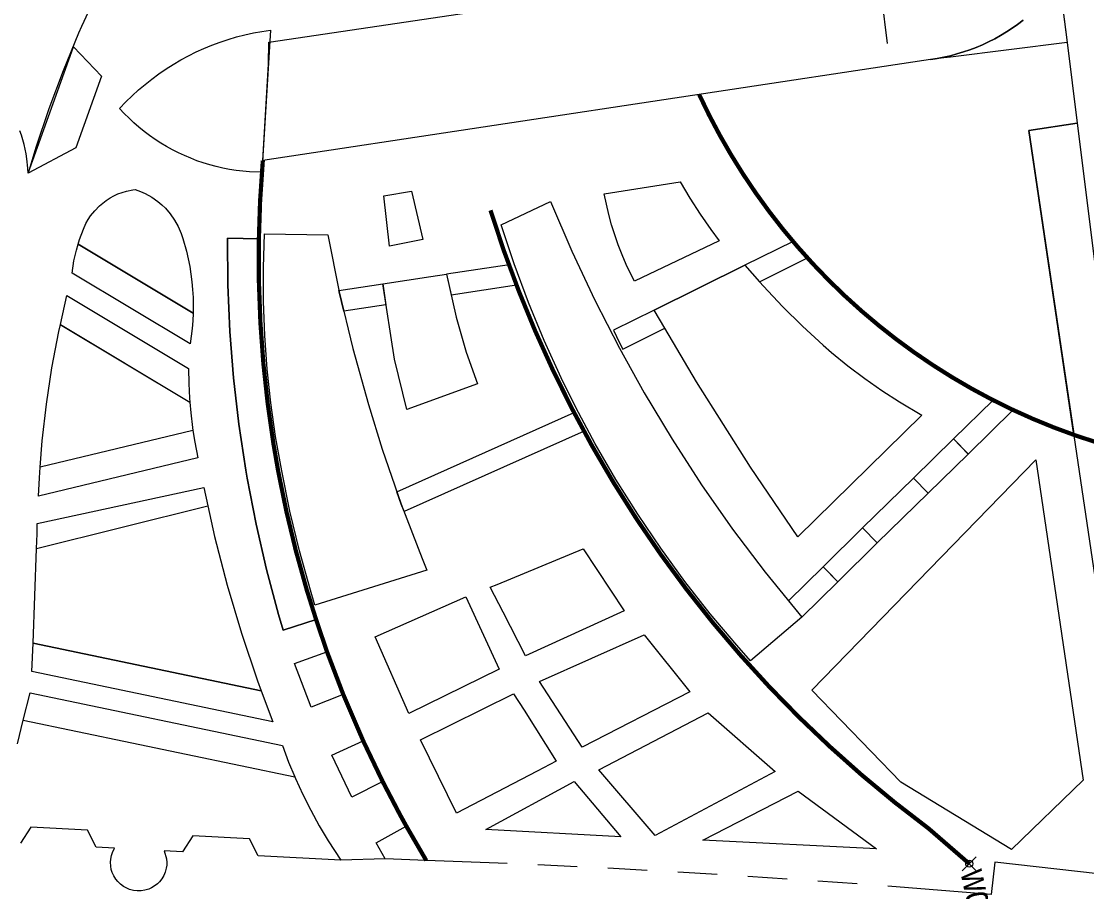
# Model space of a CAD drawing. Extents: x 526875 to 527530, y 3493038 to 3493574.
# Drawn here: x 527103.5 to 527179.5, y 3493333.6 to 3493395.7 of the extents above; entities that cross this region are included whole.
import ezdxf

# ---------------------------------------------------------------- set-up
doc = ezdxf.new("R2010")
doc.units = 0
doc.header["$LTSCALE"] = 2
doc.header["$PDMODE"] = 35
doc.header["$PDSIZE"] = 0.5
for name, color, linetype in [('SXSS', 7, 'CONTINUOUS'), ('ZDH', 3, 'CONTINUOUS'), ('交通辅助线_1000', 7, 'CONTINUOUS'), ('围墙', 7, 'CONTINUOUS'), ('植被线_1000', 7, 'CONTINUOUS'), ('植被面_1000', 7, 'CONTINUOUS')]:
    doc.layers.add(name, color=color, linetype=linetype)
for name, color, linetype, lineweight in [('线状交通及附属设施辅助层', 7, 'CONTINUOUS', 30), ('线状居民地及垣栅辅助层', 7, 'CONTINUOUS', 30), ('线状工矿建（构）筑物及其他设施', 7, 'CONTINUOUS', 30), ('线状植被与土质', 7, 'CONTINUOUS', 30)]:
    doc.layers.add(name, color=color, linetype=linetype, lineweight=lineweight)
doc.styles.add('细等线体', font='', dxfattribs={"width": 0.8})
doc.styles.get('细等线体').set_extended_font_data('迷你简细等线')
doc.linetypes.add('443', pattern='A,9.4,[169,AAA.SHX,S=1,R=0,X=0,Y=0.15],0.6', length=10)

msp = doc.modelspace()

# ---------------------------------------------------------------- linework, layer by layer
at = {"layer": 'SXSS', "color": 252, "linetype": 'Continuous', "lineweight": 0, "elevation": -3.068}
msp.add_lwpolyline([(527174.939, 3493395.743), (527174.553, 3493395.452), (527174.157, 3493395.175), (527173.751, 3493394.911), (527173.336, 3493394.662), (527172.913, 3493394.428), (527172.482, 3493394.208), (527172.043, 3493394.004), (527171.598, 3493393.815), (527171.146, 3493393.641), (527170.688, 3493393.484), (527170.225, 3493393.343), (527169.758, 3493393.217), (527169.286, 3493393.109), (527168.811, 3493393.016), (527168.333, 3493392.941), (527167.853, 3493392.882), (527120.717, 3493385.741), (527121.114, 3493392.624), (527121.154, 3493394.18), (527166.897, 3493400.97)], dxfattribs=at)
for points in [[(527138.643, 3493378.379), (527137.715, 3493381.158), (527141.237, 3493382.821), (527142.751, 3493379.278), (527144.389, 3493375.789), (527146.147, 3493372.359), (527147.918, 3493369.176), (527149.907, 3493365.869), (527152.011, 3493362.632), (527154.226, 3493359.471), (527156.551, 3493356.389), (527159.152, 3493353.187), (527155.502, 3493350.073), (527154.516, 3493351.183), (527152.629, 3493353.425), (527150.822, 3493355.732), (527149.096, 3493358.1), (527147.454, 3493360.527), (527145.898, 3493363.01), (527144.429, 3493365.545), (527143.05, 3493368.13), (527142, 3493370.259), (527140.787, 3493372.926), (527139.667, 3493375.634)], [(527132.422, 3493356.546), (527124.436, 3493354.056), (527124.115, 3493355.108), (527123.332, 3493357.921), (527122.647, 3493360.759), (527122.062, 3493363.619), (527121.623, 3493366.076), (527121.283, 3493368.468), (527121.027, 3493370.871), (527120.854, 3493373.282), (527120.766, 3493375.697), (527120.762, 3493378.114), (527120.843, 3493380.529), (527125.343, 3493380.444), (527126.169, 3493376.38), (527127.136, 3493372.347), (527128.243, 3493368.35), (527129.235, 3493365.161), (527130.591, 3493361.242), (527132.083, 3493357.373)]]:
    msp.add_lwpolyline(points, close=True, dxfattribs=at)
at = {"layer": 'ZDH', "linetype": 'Continuous', "lineweight": 0}
msp.add_point((527171.098, 3493335.615, 10.173), dxfattribs=at)
at = {"layer": '交通辅助线_1000', "color": 252, "lineweight": 0}
for p, q in [((527138.146, 3493335.63, -3.068), (527132.372, 3493335.845, -3.068)), ((527143.141, 3493335.397, -3.068), (527140.337, 3493335.531, -3.068)), ((527148.13, 3493335.134, -3.068), (527145.332, 3493335.285, -3.068)), ((527153.122, 3493334.842, -3.068), (527150.327, 3493335.009, -3.068)), ((527158.111, 3493334.519, -3.068), (527155.317, 3493334.703, -3.068)), ((527163.099, 3493334.167, -3.068), (527160.306, 3493334.368, -3.068))]:
    msp.add_line(p, q, dxfattribs=at)
at = {"layer": '交通辅助线_1000', "color": 252, "lineweight": 0, "elevation": -3.068}
for points in [[(527167.281, 3493480.58), (527170.937, 3493451.32), (527171.394, 3493447.663), (527176.798, 3493404.411), (527177.069, 3493402.238), (527177.544, 3493398.435), (527178.079, 3493394.156), (527178.797, 3493388.411), (527181.668, 3493365.428), (527181.696, 3493365.207), (527182.806, 3493356.318), (527207.381, 3493351.477), (527207.831, 3493351.031), (527208.331, 3493350.467), (527208.79, 3493349.87), (527209.206, 3493349.242), (527209.578, 3493348.587), (527209.903, 3493347.907), (527210.18, 3493347.207), (527210.407, 3493346.489)], [(527182.383, 3493327.088), (527182.385, 3493327.111), (527183.232, 3493334.562), (527172.933, 3493335.733), (527172.669, 3493333.408), (527165.293, 3493334.003)]]:
    msp.add_lwpolyline(points, dxfattribs=at)
at = {"layer": '围墙', "color": 252, "linetype": '443', "lineweight": 0}
msp.add_line((527164.619, 3493399.204, -3.068), (527165.251, 3493394.099, -3.068), dxfattribs=at)
at = {"layer": '围墙', "color": 252, "linetype": '443', "lineweight": 0, "const_width": 0.3, "elevation": -3.068}
for points in [[(527151.834, 3493390.455), (527152.542, 3493388.996), (527153.301, 3493387.563), (527154.11, 3493386.157), (527154.967, 3493384.781), (527155.871, 3493383.435), (527156.822, 3493382.121), (527157.818, 3493380.841), (527158.858, 3493379.597), (527159.941, 3493378.39), (527161.065, 3493377.222), (527162.23, 3493376.093), (527163.433, 3493375.006), (527164.674, 3493373.962), (527165.856, 3493373.032), (527167.164, 3493372.073), (527168.504, 3493371.161), (527169.876, 3493370.296), (527171.277, 3493369.479), (527172.705, 3493368.711), (527174.16, 3493367.994), (527175.638, 3493367.328), (527177.139, 3493366.714), (527178.661, 3493366.153), (527180.201, 3493365.645)], [(527120.717, 3493385.741), (527120.522, 3493382.853), (527120.429, 3493379.961), (527120.437, 3493377.067), (527120.545, 3493374.175), (527120.755, 3493371.288), (527121.065, 3493368.411), (527121.475, 3493365.546), (527121.818, 3493363.567), (527122.397, 3493360.732), (527123.075, 3493357.918), (527123.85, 3493355.13), (527124.514, 3493353.028), (527125.293, 3493350.724), (527126.451, 3493347.686), (527127.877, 3493344.366), (527129.264, 3493341.47), (527130.494, 3493339.12), (527130.948, 3493338.295), (527132.372, 3493335.845)], [(527171.098, 3493335.615), (527168.217, 3493338.111), (527165.802, 3493339.974), (527163.454, 3493341.92), (527161.174, 3493343.947), (527158.967, 3493346.052), (527156.835, 3493348.232), (527154.78, 3493350.486), (527152.805, 3493352.81), (527150.912, 3493355.202), (527149.104, 3493357.658), (527147.383, 3493360.176), (527145.751, 3493362.753), (527144.209, 3493365.385), (527142.761, 3493368.068), (527141.388, 3493370.841), (527140.131, 3493373.621), (527138.973, 3493376.442), (527137.913, 3493379.302), (527136.954, 3493382.197)]]:
    msp.add_lwpolyline(points, dxfattribs=at)
at = {"layer": '植被线_1000', "color": 252, "lineweight": 0}
for p, q in [((527107.538, 3493379.783, -3.068), (527115.75, 3493374.866, -3.068)), ((527155.105, 3493378.274, -3.068), (527148.635, 3493375.079, -3.068)), ((527106.27, 3493374.063, -3.068), (527115.513, 3493368.523, -3.068)), ((527115.731, 3493366.506, -3.068), (527104.828, 3493363.881, -3.068)), ((527169.971, 3493365.894, -3.068), (527167.12, 3493363.102, -3.068)), ((527171.02, 3493364.822, -3.068), (527168.169, 3493362.03, -3.068)), ((527104.575, 3493358.074, -3.068), (527116.786, 3493361.138, -3.068)), ((527163.491, 3493359.549, -3.068), (527160.672, 3493356.789, -3.068)), ((527164.538, 3493358.48, -3.068), (527161.733, 3493355.706, -3.068)), ((527104.326, 3493351.341, -3.068), (527120.594, 3493347.94, -3.068)), ((527103.634, 3493345.858, -3.068), (527122.995, 3493341.81, -3.068)), ((527129.442, 3493335.964, -3.068), (527126.27, 3493335.871, -3.068))]:
    msp.add_line(p, q, dxfattribs=at)
at = {"layer": '植被线_1000', "color": 252, "lineweight": 0, "elevation": -3.068}
for points in [[(527121.263, 3493395.046), (527120.65, 3493384.909), (527119.762, 3493384.941), (527119.284, 3493384.983), (527118.808, 3493385.041), (527118.334, 3493385.116), (527117.863, 3493385.207), (527117.395, 3493385.315), (527116.932, 3493385.439), (527116.473, 3493385.579), (527116.02, 3493385.734), (527115.572, 3493385.906), (527115.13, 3493386.093), (527114.695, 3493386.296), (527114.268, 3493386.513), (527113.848, 3493386.746), (527113.437, 3493386.992), (527113.034, 3493387.253), (527112.641, 3493387.528), (527112.258, 3493387.817), (527111.885, 3493388.119), (527111.523, 3493388.433), (527111.172, 3493388.76), (527110.832, 3493389.099), (527110.505, 3493389.45), (527110.957, 3493389.926), (527111.398, 3493390.358), (527111.853, 3493390.774), (527112.323, 3493391.174), (527112.806, 3493391.558), (527113.303, 3493391.924), (527113.812, 3493392.273), (527114.332, 3493392.603), (527114.864, 3493392.915), (527115.407, 3493393.209), (527115.959, 3493393.484), (527116.521, 3493393.739), (527117.091, 3493393.974), (527117.669, 3493394.189), (527118.255, 3493394.384), (527118.847, 3493394.558), (527119.444, 3493394.712), (527120.046, 3493394.845), (527120.653, 3493394.956)], [(527103.98, 3493384.847), (527107.204, 3493393.854), (527109.218, 3493391.77), (527107.384, 3493386.652)], [(527145.072, 3493383.364), (527150.493, 3493384.216), (527151.176, 3493383.06), (527151.899, 3493381.929), (527152.661, 3493380.823), (527153.258, 3493380.012), (527147.232, 3493377.133), (527146.965, 3493377.655), (527146.642, 3493378.337), (527146.343, 3493379.029), (527146.068, 3493379.732), (527145.819, 3493380.444), (527145.594, 3493381.164), (527145.394, 3493381.891), (527145.22, 3493382.625)], [(527107.115, 3493377.705), (527107.245, 3493378.585), (527107.418, 3493379.356), (527107.544, 3493379.779), (527107.644, 3493380.114), (527107.922, 3493380.854), (527108.101, 3493381.257), (527108.257, 3493381.533), (527108.431, 3493381.798), (527108.726, 3493382.171), (527109.058, 3493382.511), (527109.298, 3493382.717), (527109.552, 3493382.907), (527109.819, 3493383.078), (527110.097, 3493383.23), (527110.385, 3493383.362), (527110.682, 3493383.474), (527110.985, 3493383.565), (527111.451, 3493383.661), (527111.608, 3493383.682), (527111.996, 3493383.543), (527112.323, 3493383.397), (527112.793, 3493383.136), (527113.234, 3493382.828), (527113.508, 3493382.597), (527113.766, 3493382.348), (527114.119, 3493381.942), (527114.427, 3493381.502), (527114.688, 3493381.032), (527114.898, 3493380.537), (527115.008, 3493380.196), (527115.262, 3493379.285), (527115.39, 3493378.744), (527115.499, 3493378.199), (527115.589, 3493377.65), (527115.66, 3493377.099), (527115.712, 3493376.545), (527115.744, 3493375.99), (527115.757, 3493375.434), (527115.75, 3493374.878), (527115.75, 3493374.866), (527115.724, 3493374.323), (527115.679, 3493373.768), (527115.614, 3493373.216), (527115.53, 3493372.666)], [(527129.338, 3493383.23), (527131.33, 3493383.551), (527132.137, 3493380.124), (527129.752, 3493379.643)], [(527132.707, 3493377.472), (527133.828, 3493377.64), (527134.498, 3493374.587), (527135.229, 3493372.072), (527136.028, 3493369.825), (527130.986, 3493368.005), (527130.104, 3493371.582), (527129.264, 3493376.956)], [(527106.162, 3493373.547), (527106.277, 3493374.059), (527106.736, 3493376.12), (527115.427, 3493370.908), (527115.44, 3493369.853), (527115.49, 3493368.8), (527115.513, 3493368.523), (527115.577, 3493367.749), (527115.701, 3493366.702), (527115.731, 3493366.506), (527115.861, 3493365.66), (527116.074, 3493364.544), (527104.707, 3493361.826), (527104.777, 3493363.135), (527104.837, 3493363.883), (527104.987, 3493365.755), (527105.288, 3493368.365), (527105.68, 3493370.964)], [(527166.23, 3493341.438), (527159.868, 3493347.995), (527175.848, 3493364.4), (527179.22, 3493341.571), (527174.102, 3493336.618)], [(527116.5, 3493362.424), (527116.786, 3493361.138), (527117.276, 3493358.933), (527118.174, 3493355.472), (527119.192, 3493352.044), (527120.329, 3493348.653), (527120.594, 3493347.94), (527121.419, 3493345.724), (527104.252, 3493349.314), (527104.326, 3493351.341), (527104.575, 3493358.074), (527104.615, 3493359.141), (527104.628, 3493359.872)], [(527137.851, 3493353.538), (527136.935, 3493355.323), (527137.424, 3493355.524), (527143.554, 3493358.051), (527146.486, 3493353.649), (527139.442, 3493350.439)], [(527135.207, 3493354.633), (527137.58, 3493349.487), (527131.139, 3493346.311), (527128.74, 3493351.796)], [(527147.925, 3493351.931), (527151.167, 3493347.874), (527143.484, 3493343.926), (527140.457, 3493348.6)], [(527140.284, 3493342.216), (527134.518, 3493339.207), (527131.951, 3493344.454), (527138.605, 3493347.735), (527139.352, 3493346.553), (527141.644, 3493342.925)], [(527144.685, 3493342.296), (527152.49, 3493346.374), (527157.248, 3493342.197), (527148.71, 3493337.623)], [(527136.623, 3493338.054), (527142.922, 3493341.477), (527146.253, 3493337.533)], [(527158.892, 3493340.796), (527164.48, 3493336.674), (527152.105, 3493337.286)]]:
    msp.add_lwpolyline(points, close=True, dxfattribs=at)
for points in [[(527178.09, 3493394.158), (527169.768, 3493393.121), (527169.291, 3493393.061), (527168.366, 3493392.946)], [(527178.797, 3493388.411), (527175.354, 3493387.892), (527178.524, 3493366.435), (527178.56, 3493366.19), (527178.567, 3493366.139), (527183.232, 3493334.562)], [(527120.436, 3493380.166), (527118.189, 3493380.205), (527118.222, 3493376.882), (527118.371, 3493373.563), (527118.636, 3493370.251), (527119.016, 3493366.95), (527119.512, 3493363.664), (527119.61, 3493363.092), (527120.24, 3493359.83), (527120.983, 3493356.592), (527121.838, 3493353.381), (527122.165, 3493352.262), (527124.514, 3493353.028)], [(527156.133, 3493377.108), (527156.431, 3493376.788), (527157.79, 3493375.332), (527159.208, 3493373.933), (527160.674, 3493372.585), (527161.285, 3493372.05), (527162.448, 3493371.11), (527163.644, 3493370.212), (527164.87, 3493369.355), (527166.126, 3493368.543), (527167.72, 3493367.597), (527158.871, 3493358.907), (527155.494, 3493363.886), (527151.64, 3493369.977), (527149.398, 3493373.783)], [(527126.451, 3493347.686), (527124.169, 3493346.764), (527122.976, 3493349.892), (527125.293, 3493350.724)], [(527103.214, 3493344.158), (527103.634, 3493345.858), (527104.114, 3493347.801), (527122.111, 3493344.038), (527122.556, 3493342.86), (527122.995, 3493341.81), (527123.042, 3493341.698), (527123.568, 3493340.554), (527124.134, 3493339.428), (527124.739, 3493338.323), (527125.381, 3493337.24), (527126.27, 3493335.871), (527120.383, 3493336.182), (527119.771, 3493337.385), (527115.726, 3493337.598), (527114.991, 3493336.466), (527113.682, 3493336.535), (527113.852, 3493335.954), (527113.87, 3493335.709), (527113.862, 3493335.499), (527113.832, 3493335.291), (527113.758, 3493335.02), (527113.647, 3493334.763), (527113.518, 3493334.547), (527113.343, 3493334.327), (527113.193, 3493334.18), (527112.971, 3493334.009), (527112.772, 3493333.893), (527112.58, 3493333.808), (527112.312, 3493333.726), (527112.035, 3493333.682), (527111.754, 3493333.677), (527111.484, 3493333.71), (527111.213, 3493333.782), (527111.017, 3493333.86), (527110.771, 3493333.995), (527110.57, 3493334.144), (527110.368, 3493334.338), (527110.235, 3493334.502), (527110.086, 3493334.739), (527109.972, 3493334.995), (527109.91, 3493335.197), (527109.865, 3493335.442), (527109.85, 3493335.722), (527109.865, 3493335.932), (527109.919, 3493336.207), (527109.984, 3493336.407), (527110.138, 3493336.722), (527108.83, 3493336.791), (527108.217, 3493337.994), (527104.173, 3493338.208), (527103.437, 3493337.076)], [(527129.264, 3493341.47), (527127.065, 3493340.364), (527125.636, 3493343.346), (527127.877, 3493344.366)], [(527132.372, 3493335.845), (527129.442, 3493335.964), (527128.799, 3493337.094), (527130.948, 3493338.295)]]:
    msp.add_lwpolyline(points, dxfattribs=at)
at = {"layer": '植被面_1000', "color": 252, "lineweight": 0, "elevation": -3.068}
for points in [[(527110.005, 3493400.088), (527107.782, 3493395.305), (527107.575, 3493394.836), (527106.466, 3493392.152), (527105.451, 3493389.431), (527104.532, 3493386.676), (527103.98, 3493384.847)], [(527177.546, 3493398.419), (527178.079, 3493394.156), (527169.768, 3493393.121), (527169.291, 3493393.061), (527168.366, 3493392.946), (527168.811, 3493393.016), (527169.286, 3493393.109), (527169.758, 3493393.217), (527170.225, 3493393.343), (527170.688, 3493393.484), (527171.146, 3493393.641), (527171.598, 3493393.815), (527172.043, 3493394.004), (527172.482, 3493394.208), (527172.913, 3493394.428), (527173.336, 3493394.662), (527173.751, 3493394.911), (527174.157, 3493395.175), (527174.553, 3493395.452), (527174.939, 3493395.743)], [(527103.98, 3493384.847), (527103.961, 3493385.19), (527103.887, 3493385.874), (527103.833, 3493386.213), (527103.688, 3493386.886), (527103.497, 3493387.546), (527103.384, 3493387.871)], [(527103.214, 3493344.158), (527103.634, 3493345.858), (527122.995, 3493341.81), (527123.042, 3493341.698), (527123.568, 3493340.554), (527124.134, 3493339.428), (527124.739, 3493338.323), (527125.381, 3493337.24), (527126.27, 3493335.871), (527120.383, 3493336.182), (527119.771, 3493337.385), (527115.726, 3493337.598), (527114.991, 3493336.466), (527113.682, 3493336.535), (527113.852, 3493335.954), (527113.87, 3493335.709), (527113.862, 3493335.499), (527113.832, 3493335.291), (527113.758, 3493335.02), (527113.647, 3493334.763), (527113.518, 3493334.547), (527113.343, 3493334.327), (527113.193, 3493334.18), (527112.971, 3493334.009), (527112.772, 3493333.893), (527112.58, 3493333.808), (527112.312, 3493333.726), (527112.035, 3493333.682), (527111.754, 3493333.677), (527111.484, 3493333.71), (527111.213, 3493333.782), (527111.017, 3493333.86), (527110.771, 3493333.995), (527110.57, 3493334.144), (527110.368, 3493334.338), (527110.235, 3493334.502), (527110.086, 3493334.739), (527109.972, 3493334.995), (527109.91, 3493335.197), (527109.865, 3493335.442), (527109.85, 3493335.722), (527109.865, 3493335.932), (527109.919, 3493336.207), (527109.984, 3493336.407), (527110.138, 3493336.722), (527108.83, 3493336.791), (527108.217, 3493337.994), (527104.173, 3493338.208), (527103.437, 3493337.076)]]:
    msp.add_lwpolyline(points, dxfattribs=at)
for points in [[(527110.832, 3493389.099), (527110.505, 3493389.45), (527110.957, 3493389.926), (527111.398, 3493390.358), (527111.853, 3493390.774), (527112.323, 3493391.174), (527112.806, 3493391.558), (527113.303, 3493391.924), (527113.812, 3493392.273), (527114.332, 3493392.603), (527114.864, 3493392.915), (527115.407, 3493393.209), (527115.959, 3493393.484), (527116.521, 3493393.739), (527117.091, 3493393.974), (527117.669, 3493394.189), (527118.255, 3493394.384), (527118.847, 3493394.558), (527119.444, 3493394.712), (527120.046, 3493394.845), (527120.653, 3493394.956), (527121.263, 3493395.046), (527120.65, 3493384.909), (527119.762, 3493384.941), (527119.284, 3493384.983), (527118.808, 3493385.041), (527118.334, 3493385.116), (527117.863, 3493385.207), (527117.395, 3493385.315), (527116.932, 3493385.439), (527116.473, 3493385.579), (527116.02, 3493385.734), (527115.572, 3493385.906), (527115.13, 3493386.093), (527114.695, 3493386.296), (527114.268, 3493386.513), (527113.848, 3493386.746), (527113.437, 3493386.992), (527113.034, 3493387.253), (527112.641, 3493387.528), (527112.258, 3493387.817), (527111.885, 3493388.119), (527111.523, 3493388.433), (527111.172, 3493388.76)], [(527103.98, 3493384.847), (527107.204, 3493393.854), (527109.218, 3493391.77), (527107.384, 3493386.652)], [(527181.696, 3493365.207), (527180.201, 3493365.645), (527178.661, 3493366.153), (527178.56, 3493366.19), (527175.354, 3493387.892), (527178.797, 3493388.411), (527181.668, 3493365.428)], [(527145.394, 3493381.891), (527145.22, 3493382.625), (527145.072, 3493383.364), (527150.493, 3493384.216), (527151.176, 3493383.06), (527151.899, 3493381.929), (527152.661, 3493380.823), (527153.258, 3493380.012), (527147.232, 3493377.133), (527146.965, 3493377.655), (527146.642, 3493378.337), (527146.343, 3493379.029), (527146.068, 3493379.732), (527145.819, 3493380.444), (527145.594, 3493381.164)], [(527115.75, 3493374.866), (527107.544, 3493379.779), (527107.644, 3493380.114), (527107.922, 3493380.854), (527108.101, 3493381.257), (527108.257, 3493381.533), (527108.431, 3493381.798), (527108.726, 3493382.171), (527109.058, 3493382.511), (527109.298, 3493382.717), (527109.552, 3493382.907), (527109.819, 3493383.078), (527110.097, 3493383.23), (527110.385, 3493383.362), (527110.682, 3493383.474), (527110.985, 3493383.565), (527111.451, 3493383.661), (527111.608, 3493383.682), (527111.996, 3493383.543), (527112.323, 3493383.397), (527112.793, 3493383.136), (527113.234, 3493382.828), (527113.508, 3493382.597), (527113.766, 3493382.348), (527114.119, 3493381.942), (527114.427, 3493381.502), (527114.688, 3493381.032), (527114.898, 3493380.537), (527115.008, 3493380.196), (527115.262, 3493379.285), (527115.39, 3493378.744), (527115.499, 3493378.199), (527115.589, 3493377.65), (527115.66, 3493377.099), (527115.712, 3493376.545), (527115.744, 3493375.99), (527115.757, 3493375.434), (527115.75, 3493374.878)], [(527132.137, 3493380.124), (527129.752, 3493379.643), (527129.338, 3493383.23), (527131.33, 3493383.551)], [(527121.818, 3493363.567), (527122.399, 3493360.723), (527123.075, 3493357.918), (527123.85, 3493355.13), (527124.514, 3493353.028), (527122.165, 3493352.262), (527121.838, 3493353.381), (527120.983, 3493356.592), (527120.24, 3493359.83), (527119.61, 3493363.092), (527119.512, 3493363.664), (527119.016, 3493366.95), (527118.636, 3493370.251), (527118.371, 3493373.563), (527118.222, 3493376.882), (527118.189, 3493380.205), (527120.436, 3493380.166), (527120.429, 3493379.961), (527120.437, 3493377.067), (527120.545, 3493374.175), (527120.755, 3493371.288), (527121.065, 3493368.411), (527121.475, 3493365.546)], [(527149.398, 3493373.783), (527148.635, 3493375.079), (527155.105, 3493378.274), (527156.133, 3493377.108), (527156.431, 3493376.788), (527157.79, 3493375.332), (527159.208, 3493373.933), (527160.674, 3493372.585), (527161.285, 3493372.05), (527162.448, 3493371.11), (527163.644, 3493370.212), (527164.87, 3493369.355), (527166.126, 3493368.543), (527167.72, 3493367.597), (527158.871, 3493358.907), (527155.494, 3493363.886), (527151.64, 3493369.977)], [(527130.986, 3493368.005), (527130.104, 3493371.582), (527129.264, 3493376.956), (527132.707, 3493377.472), (527133.828, 3493377.64), (527134.498, 3493374.587), (527135.229, 3493372.072), (527136.028, 3493369.825)], [(527115.731, 3493366.506), (527104.837, 3493363.883), (527104.987, 3493365.755), (527105.288, 3493368.365), (527105.68, 3493370.964), (527106.162, 3493373.547), (527106.277, 3493374.059), (527115.513, 3493368.523), (527115.577, 3493367.749), (527115.701, 3493366.702)], [(527168.169, 3493362.03), (527167.12, 3493363.102), (527169.971, 3493365.894), (527171.02, 3493364.822)], [(527166.23, 3493341.438), (527159.868, 3493347.995), (527175.848, 3493364.4), (527179.22, 3493341.571), (527174.102, 3493336.618)], [(527120.594, 3493347.94), (527104.326, 3493351.341), (527104.575, 3493358.074), (527116.786, 3493361.138), (527117.276, 3493358.933), (527118.174, 3493355.472), (527119.192, 3493352.044), (527120.329, 3493348.653)], [(527161.733, 3493355.706), (527160.672, 3493356.789), (527163.491, 3493359.549), (527164.535, 3493358.483)], [(527137.851, 3493353.538), (527136.935, 3493355.323), (527137.424, 3493355.524), (527143.554, 3493358.051), (527146.486, 3493353.649), (527139.442, 3493350.439)], [(527131.139, 3493346.311), (527128.74, 3493351.796), (527135.207, 3493354.633), (527137.58, 3493349.487)], [(527143.484, 3493343.926), (527140.457, 3493348.6), (527147.925, 3493351.931), (527151.167, 3493347.874)], [(527124.169, 3493346.764), (527122.976, 3493349.892), (527125.293, 3493350.724), (527126.451, 3493347.686)], [(527134.518, 3493339.207), (527131.951, 3493344.454), (527138.605, 3493347.735), (527139.352, 3493346.553), (527141.644, 3493342.925), (527140.284, 3493342.216)], [(527148.71, 3493337.623), (527144.685, 3493342.296), (527152.49, 3493346.374), (527157.248, 3493342.197)], [(527127.065, 3493340.364), (527125.636, 3493343.346), (527127.877, 3493344.366), (527129.264, 3493341.47)], [(527146.253, 3493337.533), (527136.623, 3493338.054), (527142.922, 3493341.477)], [(527164.48, 3493336.674), (527152.105, 3493337.286), (527158.892, 3493340.796)], [(527129.442, 3493335.964), (527128.799, 3493337.094), (527130.948, 3493338.295), (527132.372, 3493335.845)]]:
    msp.add_lwpolyline(points, close=True, dxfattribs=at)
at = {"layer": '线状交通及附属设施辅助层', "color": 252, "lineweight": 0}
for p, q in [((527138.146, 3493335.63, -3.068), (527132.372, 3493335.845, -3.068)), ((527143.141, 3493335.397, -3.068), (527140.337, 3493335.531, -3.068)), ((527148.13, 3493335.134, -3.068), (527145.332, 3493335.285, -3.068)), ((527153.122, 3493334.842, -3.068), (527150.327, 3493335.009, -3.068)), ((527158.111, 3493334.519, -3.068), (527155.317, 3493334.703, -3.068)), ((527163.099, 3493334.167, -3.068), (527160.306, 3493334.368, -3.068))]:
    msp.add_line(p, q, dxfattribs=at)
at = {"layer": '线状交通及附属设施辅助层', "color": 252, "lineweight": 0, "elevation": -3.068}
for points in [[(527167.281, 3493480.58), (527170.937, 3493451.32), (527171.394, 3493447.663), (527176.798, 3493404.411), (527177.069, 3493402.238), (527177.544, 3493398.435), (527178.079, 3493394.156), (527178.797, 3493388.411), (527181.668, 3493365.428), (527181.696, 3493365.207), (527182.806, 3493356.318), (527207.381, 3493351.477), (527207.831, 3493351.031), (527208.331, 3493350.467), (527208.79, 3493349.87), (527209.206, 3493349.242), (527209.578, 3493348.587), (527209.903, 3493347.907), (527210.18, 3493347.207), (527210.407, 3493346.489)], [(527182.383, 3493327.088), (527182.385, 3493327.111), (527183.232, 3493334.562), (527172.933, 3493335.733), (527172.669, 3493333.408), (527165.293, 3493334.003)]]:
    msp.add_lwpolyline(points, dxfattribs=at)
at = {"layer": '线状居民地及垣栅辅助层', "color": 252, "lineweight": 0, "elevation": -3.068}
for points in [[(527155.105, 3493378.274), (527156.133, 3493377.108), (527159.569, 3493378.805), (527158.858, 3493379.597), (527158.545, 3493379.972)], [(527133.828, 3493377.64), (527134.15, 3493376.171), (527138.811, 3493376.878), (527138.633, 3493377.359), (527138.279, 3493378.315)], [(527129.264, 3493376.956), (527129.496, 3493375.466), (527126.497, 3493375.011), (527126.169, 3493376.38), (527126.149, 3493376.476)], [(527145.733, 3493373.649), (527146.166, 3493372.744), (527146.383, 3493372.293), (527149.398, 3493373.783), (527148.635, 3493375.079)], [(527171.02, 3493364.822), (527171.015, 3493364.827), (527169.971, 3493365.894), (527172.799, 3493368.663), (527174.228, 3493367.962)], [(527130.794, 3493360.715), (527130.591, 3493361.242), (527130.284, 3493362.13), (527142.915, 3493367.782), (527143.63, 3493366.459)], [(527164.538, 3493358.48), (527163.491, 3493359.549), (527167.12, 3493363.102), (527168.167, 3493362.033)], [(527161.733, 3493355.706), (527161.033, 3493356.42), (527160.672, 3493356.789), (527158.204, 3493354.35), (527159.152, 3493353.187)]]:
    msp.add_lwpolyline(points, close=True, dxfattribs=at)
at = {"layer": '线状工矿建（构）筑物及其他设施', "color": 252, "lineweight": 0}
msp.add_line((527164.619, 3493399.204, -3.068), (527165.251, 3493394.099, -3.068), dxfattribs=at)
at = {"layer": '线状工矿建（构）筑物及其他设施', "color": 252, "lineweight": 0, "elevation": -3.068}
for points in [[(527151.834, 3493390.455), (527152.542, 3493388.996), (527153.301, 3493387.563), (527154.11, 3493386.157), (527154.967, 3493384.781), (527155.871, 3493383.435), (527156.822, 3493382.121), (527157.818, 3493380.841), (527158.858, 3493379.597), (527159.941, 3493378.39), (527161.065, 3493377.222), (527162.23, 3493376.093), (527163.433, 3493375.006), (527164.674, 3493373.962), (527165.856, 3493373.032), (527167.164, 3493372.073), (527168.504, 3493371.161), (527169.876, 3493370.296), (527171.277, 3493369.479), (527172.705, 3493368.711), (527174.16, 3493367.994), (527175.638, 3493367.328), (527177.139, 3493366.714), (527178.661, 3493366.153), (527180.201, 3493365.645)], [(527120.717, 3493385.741), (527120.522, 3493382.853), (527120.429, 3493379.961), (527120.437, 3493377.067), (527120.545, 3493374.175), (527120.755, 3493371.288), (527121.065, 3493368.411), (527121.475, 3493365.546), (527121.818, 3493363.567), (527122.397, 3493360.732), (527123.075, 3493357.918), (527123.85, 3493355.13), (527124.514, 3493353.028), (527125.293, 3493350.724), (527126.451, 3493347.686), (527127.877, 3493344.366), (527129.264, 3493341.47), (527130.494, 3493339.12), (527130.948, 3493338.295), (527132.372, 3493335.845)]]:
    msp.add_lwpolyline(points, dxfattribs=at)
at = {"layer": '线状植被与土质', "color": 252, "lineweight": 0}
for p, q in [((527107.538, 3493379.783, -3.068), (527115.75, 3493374.866, -3.068)), ((527155.105, 3493378.274, -3.068), (527148.635, 3493375.079, -3.068)), ((527106.27, 3493374.063, -3.068), (527115.513, 3493368.523, -3.068)), ((527115.731, 3493366.506, -3.068), (527104.828, 3493363.881, -3.068)), ((527169.971, 3493365.894, -3.068), (527167.12, 3493363.102, -3.068)), ((527171.02, 3493364.822, -3.068), (527168.169, 3493362.03, -3.068)), ((527104.575, 3493358.074, -3.068), (527116.786, 3493361.138, -3.068)), ((527163.491, 3493359.549, -3.068), (527160.672, 3493356.789, -3.068)), ((527164.538, 3493358.48, -3.068), (527161.733, 3493355.706, -3.068)), ((527104.326, 3493351.341, -3.068), (527120.594, 3493347.94, -3.068)), ((527103.634, 3493345.858, -3.068), (527122.995, 3493341.81, -3.068)), ((527129.442, 3493335.964, -3.068), (527126.27, 3493335.871, -3.068))]:
    msp.add_line(p, q, dxfattribs=at)
at = {"layer": '线状植被与土质', "color": 252, "lineweight": 0, "elevation": -3.068}
for points in [[(527121.263, 3493395.046), (527120.65, 3493384.909), (527119.762, 3493384.941), (527119.284, 3493384.983), (527118.808, 3493385.041), (527118.334, 3493385.116), (527117.863, 3493385.207), (527117.395, 3493385.315), (527116.932, 3493385.439), (527116.473, 3493385.579), (527116.02, 3493385.734), (527115.572, 3493385.906), (527115.13, 3493386.093), (527114.695, 3493386.296), (527114.268, 3493386.513), (527113.848, 3493386.746), (527113.437, 3493386.992), (527113.034, 3493387.253), (527112.641, 3493387.528), (527112.258, 3493387.817), (527111.885, 3493388.119), (527111.523, 3493388.433), (527111.172, 3493388.76), (527110.832, 3493389.099), (527110.505, 3493389.45), (527110.957, 3493389.926), (527111.398, 3493390.358), (527111.853, 3493390.774), (527112.323, 3493391.174), (527112.806, 3493391.558), (527113.303, 3493391.924), (527113.812, 3493392.273), (527114.332, 3493392.603), (527114.864, 3493392.915), (527115.407, 3493393.209), (527115.959, 3493393.484), (527116.521, 3493393.739), (527117.091, 3493393.974), (527117.669, 3493394.189), (527118.255, 3493394.384), (527118.847, 3493394.558), (527119.444, 3493394.712), (527120.046, 3493394.845), (527120.653, 3493394.956)], [(527103.98, 3493384.847), (527107.204, 3493393.854), (527109.218, 3493391.77), (527107.384, 3493386.652)], [(527145.072, 3493383.364), (527150.493, 3493384.216), (527151.176, 3493383.06), (527151.899, 3493381.929), (527152.661, 3493380.823), (527153.258, 3493380.012), (527147.232, 3493377.133), (527146.965, 3493377.655), (527146.642, 3493378.337), (527146.343, 3493379.029), (527146.068, 3493379.732), (527145.819, 3493380.444), (527145.594, 3493381.164), (527145.394, 3493381.891), (527145.22, 3493382.625)], [(527107.115, 3493377.705), (527107.245, 3493378.585), (527107.418, 3493379.356), (527107.544, 3493379.779), (527107.644, 3493380.114), (527107.922, 3493380.854), (527108.101, 3493381.257), (527108.257, 3493381.533), (527108.431, 3493381.798), (527108.726, 3493382.171), (527109.058, 3493382.511), (527109.298, 3493382.717), (527109.552, 3493382.907), (527109.819, 3493383.078), (527110.097, 3493383.23), (527110.385, 3493383.362), (527110.682, 3493383.474), (527110.985, 3493383.565), (527111.451, 3493383.661), (527111.608, 3493383.682), (527111.996, 3493383.543), (527112.323, 3493383.397), (527112.793, 3493383.136), (527113.234, 3493382.828), (527113.508, 3493382.597), (527113.766, 3493382.348), (527114.119, 3493381.942), (527114.427, 3493381.502), (527114.688, 3493381.032), (527114.898, 3493380.537), (527115.008, 3493380.196), (527115.262, 3493379.285), (527115.39, 3493378.744), (527115.499, 3493378.199), (527115.589, 3493377.65), (527115.66, 3493377.099), (527115.712, 3493376.545), (527115.744, 3493375.99), (527115.757, 3493375.434), (527115.75, 3493374.878), (527115.75, 3493374.866), (527115.724, 3493374.323), (527115.679, 3493373.768), (527115.614, 3493373.216), (527115.53, 3493372.666)], [(527129.338, 3493383.23), (527131.33, 3493383.551), (527132.137, 3493380.124), (527129.752, 3493379.643)], [(527132.707, 3493377.472), (527133.828, 3493377.64), (527134.498, 3493374.587), (527135.229, 3493372.072), (527136.028, 3493369.825), (527130.986, 3493368.005), (527130.104, 3493371.582), (527129.264, 3493376.956)], [(527106.162, 3493373.547), (527106.277, 3493374.059), (527106.736, 3493376.12), (527115.427, 3493370.908), (527115.44, 3493369.853), (527115.49, 3493368.8), (527115.513, 3493368.523), (527115.577, 3493367.749), (527115.701, 3493366.702), (527115.731, 3493366.506), (527115.861, 3493365.66), (527116.074, 3493364.544), (527104.707, 3493361.826), (527104.777, 3493363.135), (527104.837, 3493363.883), (527104.987, 3493365.755), (527105.288, 3493368.365), (527105.68, 3493370.964)], [(527166.23, 3493341.438), (527159.868, 3493347.995), (527175.848, 3493364.4), (527179.22, 3493341.571), (527174.102, 3493336.618)], [(527116.5, 3493362.424), (527116.786, 3493361.138), (527117.276, 3493358.933), (527118.174, 3493355.472), (527119.192, 3493352.044), (527120.329, 3493348.653), (527120.594, 3493347.94), (527121.419, 3493345.724), (527104.252, 3493349.314), (527104.326, 3493351.341), (527104.575, 3493358.074), (527104.615, 3493359.141), (527104.628, 3493359.872)], [(527137.851, 3493353.538), (527136.935, 3493355.323), (527137.424, 3493355.524), (527143.554, 3493358.051), (527146.486, 3493353.649), (527139.442, 3493350.439)], [(527135.207, 3493354.633), (527137.58, 3493349.487), (527131.139, 3493346.311), (527128.74, 3493351.796)], [(527147.925, 3493351.931), (527151.167, 3493347.874), (527143.484, 3493343.926), (527140.457, 3493348.6)], [(527140.284, 3493342.216), (527134.518, 3493339.207), (527131.951, 3493344.454), (527138.605, 3493347.735), (527139.352, 3493346.553), (527141.644, 3493342.925)], [(527144.685, 3493342.296), (527152.49, 3493346.374), (527157.248, 3493342.197), (527148.71, 3493337.623)], [(527136.623, 3493338.054), (527142.922, 3493341.477), (527146.253, 3493337.533)], [(527158.892, 3493340.796), (527164.48, 3493336.674), (527152.105, 3493337.286)]]:
    msp.add_lwpolyline(points, close=True, dxfattribs=at)
for points in [[(527178.09, 3493394.158), (527169.768, 3493393.121), (527169.291, 3493393.061), (527168.366, 3493392.946)], [(527178.797, 3493388.411), (527175.354, 3493387.892), (527178.524, 3493366.435), (527178.56, 3493366.19), (527178.567, 3493366.139), (527183.232, 3493334.562)], [(527120.436, 3493380.166), (527118.189, 3493380.205), (527118.222, 3493376.882), (527118.371, 3493373.563), (527118.636, 3493370.251), (527119.016, 3493366.95), (527119.512, 3493363.664), (527119.61, 3493363.092), (527120.24, 3493359.83), (527120.983, 3493356.592), (527121.838, 3493353.381), (527122.165, 3493352.262), (527124.514, 3493353.028)], [(527156.133, 3493377.108), (527156.431, 3493376.788), (527157.79, 3493375.332), (527159.208, 3493373.933), (527160.674, 3493372.585), (527161.285, 3493372.05), (527162.448, 3493371.11), (527163.644, 3493370.212), (527164.87, 3493369.355), (527166.126, 3493368.543), (527167.72, 3493367.597), (527158.871, 3493358.907), (527155.494, 3493363.886), (527151.64, 3493369.977), (527149.398, 3493373.783)], [(527126.451, 3493347.686), (527124.169, 3493346.764), (527122.976, 3493349.892), (527125.293, 3493350.724)], [(527103.214, 3493344.158), (527103.634, 3493345.858), (527104.114, 3493347.801), (527122.111, 3493344.038), (527122.556, 3493342.86), (527122.995, 3493341.81), (527123.042, 3493341.698), (527123.568, 3493340.554), (527124.134, 3493339.428), (527124.739, 3493338.323), (527125.381, 3493337.24), (527126.27, 3493335.871), (527120.383, 3493336.182), (527119.771, 3493337.385), (527115.726, 3493337.598), (527114.991, 3493336.466), (527113.682, 3493336.535), (527113.852, 3493335.954), (527113.87, 3493335.709), (527113.862, 3493335.499), (527113.832, 3493335.291), (527113.758, 3493335.02), (527113.647, 3493334.763), (527113.518, 3493334.547), (527113.343, 3493334.327), (527113.193, 3493334.18), (527112.971, 3493334.009), (527112.772, 3493333.893), (527112.58, 3493333.808), (527112.312, 3493333.726), (527112.035, 3493333.682), (527111.754, 3493333.677), (527111.484, 3493333.71), (527111.213, 3493333.782), (527111.017, 3493333.86), (527110.771, 3493333.995), (527110.57, 3493334.144), (527110.368, 3493334.338), (527110.235, 3493334.502), (527110.086, 3493334.739), (527109.972, 3493334.995), (527109.91, 3493335.197), (527109.865, 3493335.442), (527109.85, 3493335.722), (527109.865, 3493335.932), (527109.919, 3493336.207), (527109.984, 3493336.407), (527110.138, 3493336.722), (527108.83, 3493336.791), (527108.217, 3493337.994), (527104.173, 3493338.208), (527103.437, 3493337.076)], [(527129.264, 3493341.47), (527127.065, 3493340.364), (527125.636, 3493343.346), (527127.877, 3493344.366)], [(527132.372, 3493335.845), (527129.442, 3493335.964), (527128.799, 3493337.094), (527130.948, 3493338.295)]]:
    msp.add_lwpolyline(points, dxfattribs=at)

# ---------------------------------------------------------------- texts
at = {"layer": 'ZDH', "linetype": 'Continuous', "lineweight": 0, "style": '细等线体', "width": 0.8}
msp.add_text('wq', height=2, rotation=282.12947, dxfattribs=at).set_placement((527170.469, 3493334.969, 10.173))

doc.saveas('drawing.dxf')
